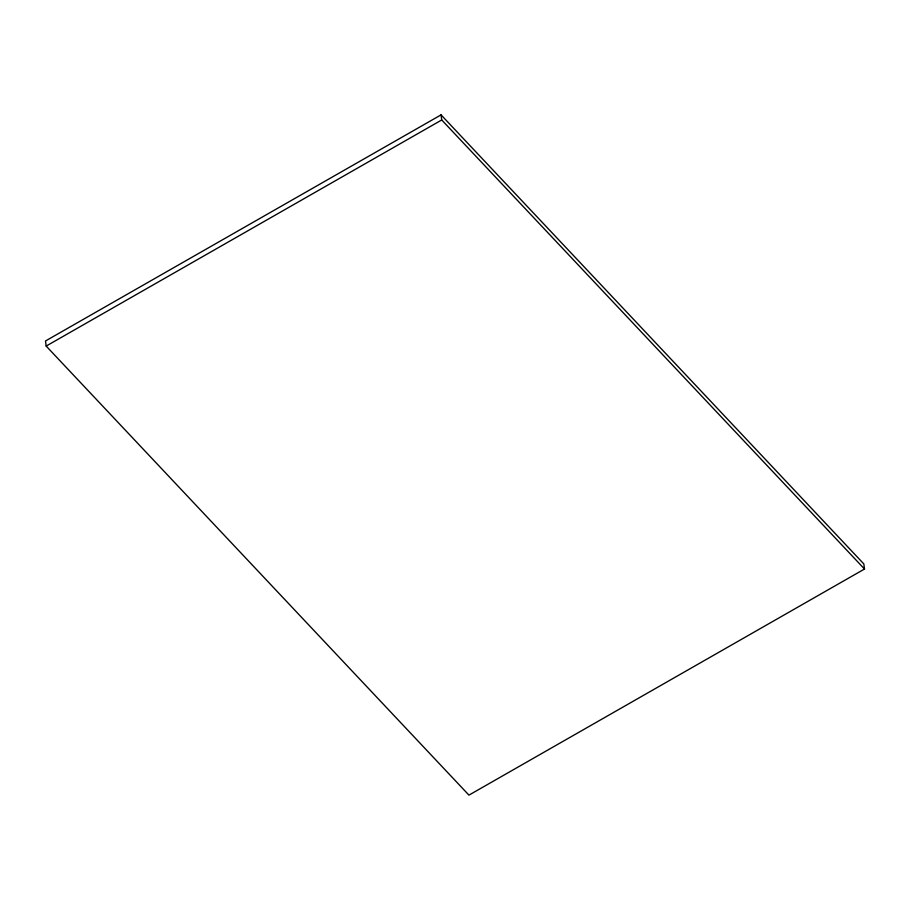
<?xml version="1.0" encoding="UTF-8"?>
<svg xmlns="http://www.w3.org/2000/svg" width="910" height="910" viewBox="0 0 910 910"><rect width="100%" height="100%" fill="white"/><g stroke="black" fill="none" stroke-linecap="round" stroke-linejoin="round"><path stroke-width="1.36" d="M441.054 114.876L45.5 340.977L46.171 346.073L468.946 795.124L864.5 569.023L863.829 563.927L441.054 114.876L441.725 119.972L864.5 569.023M46.171 346.073L441.725 119.972"/></g></svg>
